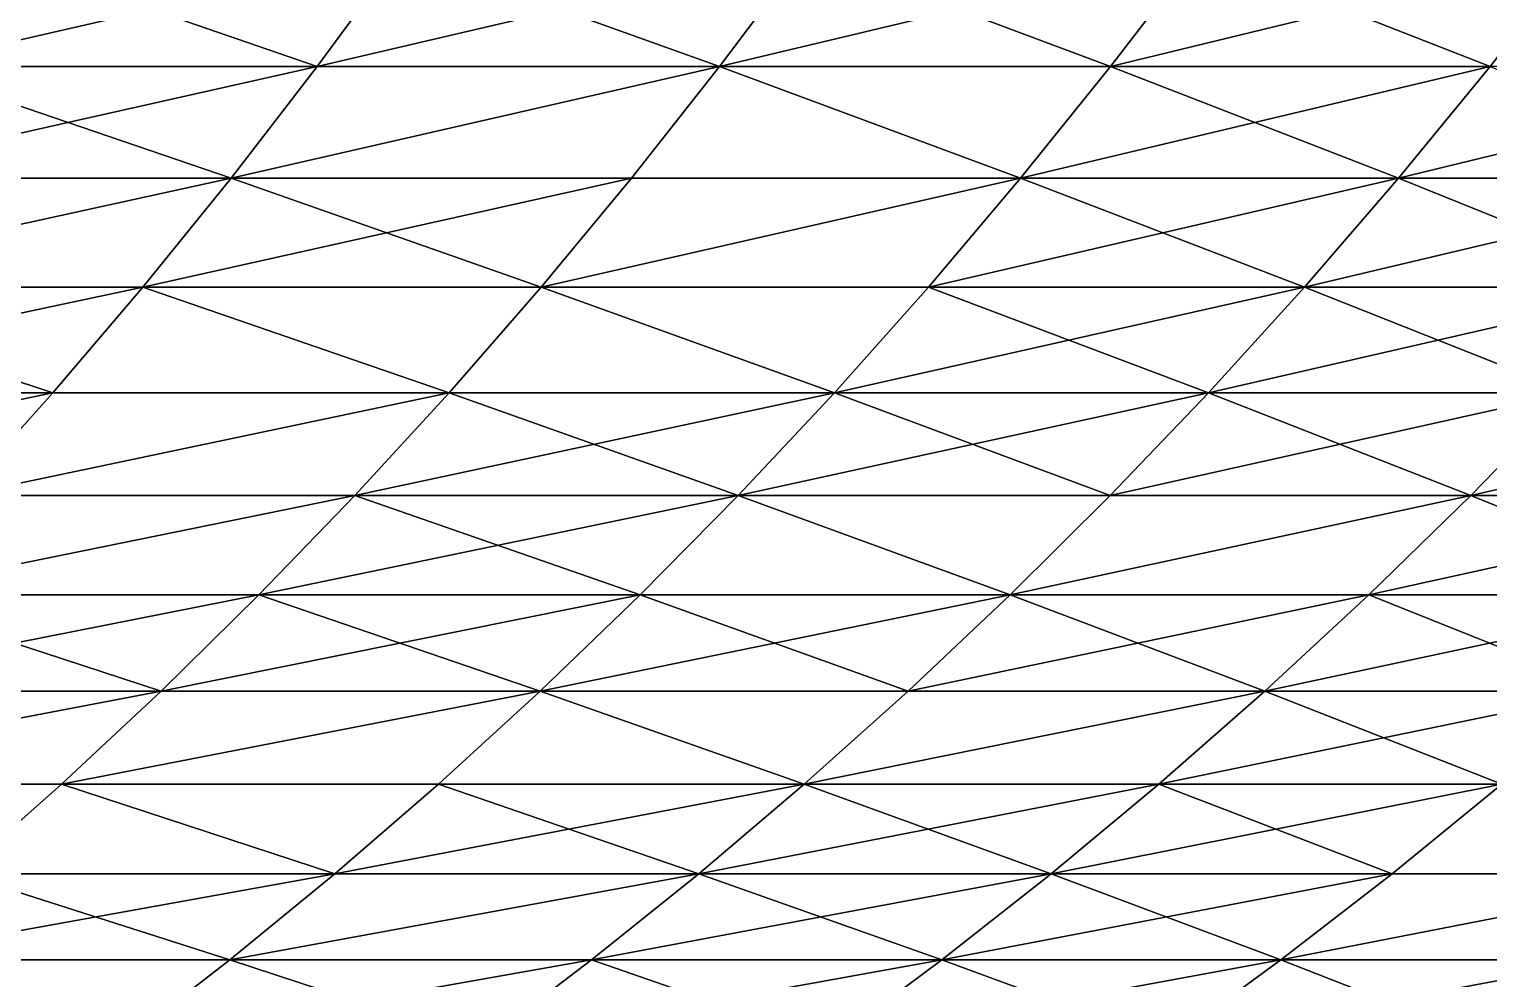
# Model space of a CAD drawing. Header units: millimetres. Extents: x -3250 to 8000, y -3250 to 3250.
# Drawn here: x 6933.4 to 7112.9, y -685 to -568.1 of the extents above; entities that cross this region are included whole.
import ezdxf

# ---------------------------------------------------------------- set-up
doc = ezdxf.new("R2010")
doc.units = ezdxf.units.MM
doc.header["$MEASUREMENT"] = 0
doc.layers.add('MESH_3D', color=2, linetype='CONTINUOUS')

msp = doc.modelspace()

# ---------------------------------------------------------------- linework, layer by layer
at = {"layer": 'MESH_3D'}
for points in [[(6928.05, -558.59, 1524.36), (6968.8, -572.69, 1587.65), (6917.96, -572.69, 1534.2)], [(6979.14, -558.59, 25121.95), (6917.96, -572.69, 25165.8), (6968.8, -572.69, 25112.35)], [(6979.14, -558.59, 25121.95), (6928.05, -558.59, 25175.64), (6917.96, -572.69, 25165.8)], [(6928.05, -558.59, 1524.36), (6979.14, -558.59, 1578.05), (6968.8, -572.69, 1587.65)], [(6979.14, -558.59, 1578.05), (7018.29, -572.69, 1642.34), (6968.8, -572.69, 1587.65)], [(7028.87, -558.59, 25066.99), (6979.14, -558.59, 25121.95), (6968.8, -572.69, 25112.35)], [(7028.87, -558.59, 25066.99), (6968.8, -572.69, 25112.35), (7018.29, -572.69, 25057.66)], [(6979.14, -558.59, 1578.05), (7028.87, -558.59, 1633.01), (7018.29, -572.69, 1642.34)], [(7028.87, -558.59, 1633.01), (7066.41, -572.69, 1698.26), (7018.29, -572.69, 1642.34)], [(7077.22, -558.59, 25010.81), (7028.87, -558.59, 25066.99), (7018.29, -572.69, 25057.66)], [(7077.22, -558.59, 25010.81), (7018.29, -572.69, 25057.66), (7066.41, -572.69, 25001.74)], [(7028.87, -558.59, 1633.01), (7077.22, -558.59, 1689.19), (7066.41, -572.69, 1698.26)], [(7077.22, -558.59, 1689.19), (7113.12, -572.69, 1755.35), (7066.41, -572.69, 1698.26)], [(7124.15, -558.59, 24953.44), (7066.41, -572.69, 25001.74), (7113.12, -572.69, 24944.65)], [(7124.15, -558.59, 24953.44), (7077.22, -558.59, 25010.81), (7066.41, -572.69, 25001.74)], [(7077.22, -558.59, 1689.19), (7124.15, -558.59, 1746.56), (7113.12, -572.69, 1755.35)], [(6907.61, -586.44, 1544.29), (6968.8, -572.69, 1587.65), (6958.21, -586.44, 1597.48)], [(6917.96, -572.69, 1534.2), (6968.8, -572.69, 1587.65), (6907.61, -586.44, 1544.29)], [(6958.21, -586.44, 25102.52), (6917.96, -572.69, 25165.8), (6907.61, -586.44, 25155.71)], [(6968.8, -572.69, 25112.35), (6917.96, -572.69, 25165.8), (6958.21, -586.44, 25102.52)], [(6958.21, -586.44, 1597.48), (7018.29, -572.69, 1642.34), (7007.46, -586.44, 1651.91)], [(6968.8, -572.69, 1587.65), (7018.29, -572.69, 1642.34), (6958.21, -586.44, 1597.48)], [(7018.29, -572.69, 25057.66), (6968.8, -572.69, 25112.35), (6958.21, -586.44, 25102.52)], [(7018.29, -572.69, 25057.66), (6958.21, -586.44, 25102.52), (7007.46, -586.44, 25048.09)], [(7018.29, -572.69, 1642.34), (7055.34, -586.44, 1707.54), (7007.46, -586.44, 1651.91)], [(7055.34, -586.44, 24992.46), (7018.29, -572.69, 25057.66), (7007.46, -586.44, 25048.09)], [(7018.29, -572.69, 1642.34), (7066.41, -572.69, 1698.26), (7055.34, -586.44, 1707.54)], [(7066.41, -572.69, 25001.74), (7018.29, -572.69, 25057.66), (7055.34, -586.44, 24992.46)], [(7055.34, -586.44, 1707.54), (7113.12, -572.69, 1755.35), (7101.82, -586.44, 1764.36)], [(7066.41, -572.69, 1698.26), (7113.12, -572.69, 1755.35), (7055.34, -586.44, 1707.54)], [(7101.82, -586.44, 24935.64), (7066.41, -572.69, 25001.74), (7055.34, -586.44, 24992.46)], [(7113.12, -572.69, 24944.65), (7066.41, -572.69, 25001.74), (7101.82, -586.44, 24935.64)], [(7113.12, -572.69, 1755.35), (7146.87, -586.44, 1822.32), (7101.82, -586.44, 1764.36)], [(7158.39, -572.69, 24886.41), (7101.82, -586.44, 24935.64), (7146.87, -586.44, 24877.68)], [(7158.39, -572.69, 24886.41), (7113.12, -572.69, 24944.65), (7101.82, -586.44, 24935.64)], [(6897.02, -599.82, 1554.62), (6958.21, -586.44, 1597.48), (6947.36, -599.82, 1607.54)], [(6907.61, -586.44, 1544.29), (6958.21, -586.44, 1597.48), (6897.02, -599.82, 1554.62)], [(6958.21, -586.44, 25102.52), (6907.61, -586.44, 25155.71), (6897.02, -599.82, 25145.38)], [(6958.21, -586.44, 25102.52), (6897.02, -599.82, 25145.38), (6947.36, -599.82, 25092.46)], [(6958.21, -586.44, 1597.48), (6996.37, -599.82, 1661.69), (6947.36, -599.82, 1607.54)], [(7007.46, -586.44, 25048.09), (6947.36, -599.82, 25092.46), (6996.37, -599.82, 25038.31)], [(7007.46, -586.44, 25048.09), (6958.21, -586.44, 25102.52), (6947.36, -599.82, 25092.46)], [(6958.21, -586.44, 1597.48), (7007.46, -586.44, 1651.91), (6996.37, -599.82, 1661.69)], [(6996.37, -599.82, 1661.69), (7055.34, -586.44, 1707.54), (7044.01, -599.82, 1717.05)], [(7007.46, -586.44, 1651.91), (7055.34, -586.44, 1707.54), (6996.37, -599.82, 1661.69)], [(7055.34, -586.44, 24992.46), (7007.46, -586.44, 25048.09), (6996.37, -599.82, 25038.31)], [(7055.34, -586.44, 24992.46), (6996.37, -599.82, 25038.31), (7044.01, -599.82, 24982.95)], [(7055.34, -586.44, 1707.54), (7090.26, -599.82, 1773.58), (7044.01, -599.82, 1717.05)], [(7101.82, -586.44, 24935.64), (7055.34, -586.44, 24992.46), (7044.01, -599.82, 24982.95)], [(7101.82, -586.44, 24935.64), (7044.01, -599.82, 24982.95), (7090.26, -599.82, 24926.42)], [(7055.34, -586.44, 1707.54), (7101.82, -586.44, 1764.36), (7090.26, -599.82, 1773.58)], [(7101.82, -586.44, 1764.36), (7135.08, -599.82, 1831.25), (7090.26, -599.82, 1773.58)], [(7146.87, -586.44, 24877.68), (7090.26, -599.82, 24926.42), (7135.08, -599.82, 24868.75)], [(7146.87, -586.44, 24877.68), (7101.82, -586.44, 24935.64), (7090.26, -599.82, 24926.42)], [(7101.82, -586.44, 1764.36), (7146.87, -586.44, 1822.32), (7135.08, -599.82, 1831.25)], [(6897.02, -599.82, 1554.62), (6936.28, -612.84, 1617.82), (6886.2, -612.84, 1565.18)], [(6947.36, -599.82, 25092.46), (6897.02, -599.82, 25145.38), (6886.2, -612.84, 25134.82)], [(6947.36, -599.82, 25092.46), (6886.2, -612.84, 25134.82), (6936.28, -612.84, 25082.18)], [(6897.02, -599.82, 1554.62), (6947.36, -599.82, 1607.54), (6936.28, -612.84, 1617.82)], [(6947.36, -599.82, 1607.54), (6985.03, -612.84, 1671.7), (6936.28, -612.84, 1617.82)], [(6985.03, -612.84, 25028.3), (6947.36, -599.82, 25092.46), (6936.28, -612.84, 25082.18)], [(6947.36, -599.82, 1607.54), (6996.37, -599.82, 1661.69), (6985.03, -612.84, 1671.7)], [(6996.37, -599.82, 25038.31), (6947.36, -599.82, 25092.46), (6985.03, -612.84, 25028.3)], [(6996.37, -599.82, 1661.69), (7032.43, -612.84, 1726.77), (6985.03, -612.84, 1671.7)], [(7032.43, -612.84, 24973.23), (6996.37, -599.82, 25038.31), (6985.03, -612.84, 25028.3)], [(6996.37, -599.82, 1661.69), (7044.01, -599.82, 1717.05), (7032.43, -612.84, 1726.77)], [(7044.01, -599.82, 24982.95), (6996.37, -599.82, 25038.31), (7032.43, -612.84, 24973.23)], [(7044.01, -599.82, 1717.05), (7078.44, -612.84, 1783.01), (7032.43, -612.84, 1726.77)], [(7090.26, -599.82, 24926.42), (7044.01, -599.82, 24982.95), (7032.43, -612.84, 24973.23)], [(7090.26, -599.82, 24926.42), (7032.43, -612.84, 24973.23), (7078.44, -612.84, 24916.99)], [(7044.01, -599.82, 1717.05), (7090.26, -599.82, 1773.58), (7078.44, -612.84, 1783.01)], [(7090.26, -599.82, 1773.58), (7123.03, -612.84, 1840.38), (7078.44, -612.84, 1783.01)], [(7135.08, -599.82, 24868.75), (7090.26, -599.82, 24926.42), (7078.44, -612.84, 24916.99)], [(7135.08, -599.82, 24868.75), (7078.44, -612.84, 24916.99), (7123.03, -612.84, 24859.62)], [(7090.26, -599.82, 1773.58), (7135.08, -599.82, 1831.25), (7123.03, -612.84, 1840.38)], [(6936.28, -612.84, 25082.18), (6875.15, -625.47, 25124.04), (6924.96, -625.47, 25071.68)], [(6936.28, -612.84, 25082.18), (6886.2, -612.84, 25134.82), (6875.15, -625.47, 25124.04)], [(6886.2, -612.84, 1565.18), (6936.28, -612.84, 1617.82), (6924.96, -625.47, 1628.32)], [(6924.96, -625.47, 1628.32), (6985.03, -612.84, 1671.7), (6973.46, -625.47, 1681.91)], [(6936.28, -612.84, 1617.82), (6985.03, -612.84, 1671.7), (6924.96, -625.47, 1628.32)], [(6985.03, -612.84, 25028.3), (6936.28, -612.84, 25082.18), (6924.96, -625.47, 25071.68)], [(6985.03, -612.84, 25028.3), (6924.96, -625.47, 25071.68), (6973.46, -625.47, 25018.09)], [(6985.03, -612.84, 1671.7), (7020.6, -625.47, 1736.69), (6973.46, -625.47, 1681.91)], [(7032.43, -612.84, 24973.23), (6973.46, -625.47, 25018.09), (7020.6, -625.47, 24963.31)], [(7032.43, -612.84, 24973.23), (6985.03, -612.84, 25028.3), (6973.46, -625.47, 25018.09)], [(6985.03, -612.84, 1671.7), (7032.43, -612.84, 1726.77), (7020.6, -625.47, 1736.69)], [(7032.43, -612.84, 1726.77), (7066.37, -625.47, 1792.63), (7020.6, -625.47, 1736.69)], [(7078.44, -612.84, 24916.99), (7032.43, -612.84, 24973.23), (7020.6, -625.47, 24963.31)], [(7078.44, -612.84, 24916.99), (7020.6, -625.47, 24963.31), (7066.37, -625.47, 24907.37)], [(7032.43, -612.84, 1726.77), (7078.44, -612.84, 1783.01), (7066.37, -625.47, 1792.63)], [(7078.44, -612.84, 1783.01), (7110.72, -625.47, 1849.7), (7066.37, -625.47, 1792.63)], [(7123.03, -612.84, 24859.62), (7078.44, -612.84, 24916.99), (7066.37, -625.47, 24907.37)], [(7123.03, -612.84, 24859.62), (7066.37, -625.47, 24907.37), (7110.72, -625.47, 24850.3)], [(7078.44, -612.84, 1783.01), (7123.03, -612.84, 1840.38), (7110.72, -625.47, 1849.7)], [(7123.03, -612.84, 1840.38), (7153.64, -625.47, 1907.85), (7110.72, -625.47, 1849.7)], [(7166.17, -612.84, 24801.16), (7123.03, -612.84, 24859.62), (7110.72, -625.47, 24850.3)], [(7166.17, -612.84, 24801.16), (7110.72, -625.47, 24850.3), (7153.64, -625.47, 24792.15)], [(6913.42, -637.71, 1639.03), (6973.46, -625.47, 1681.91), (6961.65, -637.71, 1692.33)], [(6924.96, -625.47, 1628.32), (6973.46, -625.47, 1681.91), (6913.42, -637.71, 1639.03)], [(6973.46, -625.47, 25018.09), (6913.42, -637.71, 25060.97), (6961.65, -637.71, 25007.67)], [(6973.46, -625.47, 25018.09), (6924.96, -625.47, 25071.68), (6913.42, -637.71, 25060.97)], [(6961.65, -637.71, 1692.33), (7020.6, -625.47, 1736.69), (7008.54, -637.71, 1746.82)], [(6973.46, -625.47, 1681.91), (7020.6, -625.47, 1736.69), (6961.65, -637.71, 1692.33)], [(7008.54, -637.71, 24953.18), (6973.46, -625.47, 25018.09), (6961.65, -637.71, 25007.67)], [(7020.6, -625.47, 24963.31), (6973.46, -625.47, 25018.09), (7008.54, -637.71, 24953.18)], [(7020.6, -625.47, 1736.69), (7054.05, -637.71, 1802.45), (7008.54, -637.71, 1746.82)], [(7054.05, -637.71, 24897.55), (7020.6, -625.47, 24963.31), (7008.54, -637.71, 24953.18)], [(7020.6, -625.47, 1736.69), (7066.37, -625.47, 1792.63), (7054.05, -637.71, 1802.45)], [(7066.37, -625.47, 24907.37), (7020.6, -625.47, 24963.31), (7054.05, -637.71, 24897.55)], [(7054.05, -637.71, 1802.45), (7110.72, -625.47, 1849.7), (7098.17, -637.71, 1859.21)], [(7066.37, -625.47, 1792.63), (7110.72, -625.47, 1849.7), (7054.05, -637.71, 1802.45)], [(7110.72, -625.47, 24850.3), (7054.05, -637.71, 24897.55), (7098.17, -637.71, 24840.79)], [(7110.72, -625.47, 24850.3), (7066.37, -625.47, 24907.37), (7054.05, -637.71, 24897.55)], [(7110.72, -625.47, 1849.7), (7140.85, -637.71, 1917.04), (7098.17, -637.71, 1859.21)], [(7153.64, -625.47, 24792.15), (7098.17, -637.71, 24840.79), (7140.85, -637.71, 24782.96)], [(7153.64, -625.47, 24792.15), (7110.72, -625.47, 24850.3), (7098.17, -637.71, 24840.79)], [(7110.72, -625.47, 1849.7), (7153.64, -625.47, 1907.85), (7140.85, -637.71, 1917.04)], [(6913.42, -637.71, 1639.03), (6949.62, -649.55, 1702.95), (6901.66, -649.55, 1649.95)], [(6961.65, -637.71, 25007.67), (6901.66, -649.55, 25050.05), (6949.62, -649.55, 24997.05)], [(6961.65, -637.71, 25007.67), (6913.42, -637.71, 25060.97), (6901.66, -649.55, 25050.05)], [(6913.42, -637.71, 1639.03), (6961.65, -637.71, 1692.33), (6949.62, -649.55, 1702.95)], [(6961.65, -637.71, 1692.33), (6996.25, -649.55, 1757.13), (6949.62, -649.55, 1702.95)], [(7008.54, -637.71, 24953.18), (6961.65, -637.71, 25007.67), (6949.62, -649.55, 24997.05)], [(7008.54, -637.71, 24953.18), (6949.62, -649.55, 24997.05), (6996.25, -649.55, 24942.87)], [(6961.65, -637.71, 1692.33), (7008.54, -637.71, 1746.82), (6996.25, -649.55, 1757.13)], [(7008.54, -637.71, 1746.82), (7041.51, -649.55, 1812.46), (6996.25, -649.55, 1757.13)], [(7054.05, -637.71, 24897.55), (6996.25, -649.55, 24942.87), (7041.51, -649.55, 24887.54)], [(7054.05, -637.71, 24897.55), (7008.54, -637.71, 24953.18), (6996.25, -649.55, 24942.87)], [(7008.54, -637.71, 1746.82), (7054.05, -637.71, 1802.45), (7041.51, -649.55, 1812.46)], [(7054.05, -637.71, 1802.45), (7085.37, -649.55, 1868.9), (7041.51, -649.55, 1812.46)], [(7098.17, -637.71, 24840.79), (7054.05, -637.71, 24897.55), (7041.51, -649.55, 24887.54)], [(7098.17, -637.71, 24840.79), (7041.51, -649.55, 24887.54), (7085.37, -649.55, 24831.1)], [(7054.05, -637.71, 1802.45), (7098.17, -637.71, 1859.21), (7085.37, -649.55, 1868.9)], [(7098.17, -637.71, 1859.21), (7127.82, -649.55, 1926.41), (7085.37, -649.55, 1868.9)], [(7140.85, -637.71, 24782.96), (7098.17, -637.71, 24840.79), (7085.37, -649.55, 24831.1)], [(7140.85, -637.71, 24782.96), (7085.37, -649.55, 24831.1), (7127.82, -649.55, 24773.59)], [(7098.17, -637.71, 1859.21), (7140.85, -637.71, 1917.04), (7127.82, -649.55, 1926.41)], [(6889.68, -660.99, 1661.06), (6949.62, -649.55, 1702.95), (6937.37, -660.99, 1713.76)], [(6901.66, -649.55, 1649.95), (6949.62, -649.55, 1702.95), (6889.68, -660.99, 1661.06)], [(6949.62, -649.55, 24997.05), (6889.68, -660.99, 25038.94), (6937.37, -660.99, 24986.24)], [(6949.62, -649.55, 24997.05), (6901.66, -649.55, 25050.05), (6889.68, -660.99, 25038.94)], [(6937.37, -660.99, 1713.76), (6996.25, -649.55, 1757.13), (6983.73, -660.99, 1767.63)], [(6949.62, -649.55, 1702.95), (6996.25, -649.55, 1757.13), (6937.37, -660.99, 1713.76)], [(6996.25, -649.55, 24942.87), (6937.37, -660.99, 24986.24), (6983.73, -660.99, 24932.37)], [(6996.25, -649.55, 24942.87), (6949.62, -649.55, 24997.05), (6937.37, -660.99, 24986.24)], [(6996.25, -649.55, 1757.13), (7028.73, -660.99, 1822.65), (6983.73, -660.99, 1767.63)], [(7028.73, -660.99, 24877.35), (6996.25, -649.55, 24942.87), (6983.73, -660.99, 24932.37)], [(6996.25, -649.55, 1757.13), (7041.51, -649.55, 1812.46), (7028.73, -660.99, 1822.65)], [(7041.51, -649.55, 24887.54), (6996.25, -649.55, 24942.87), (7028.73, -660.99, 24877.35)], [(7028.73, -660.99, 1822.65), (7085.37, -649.55, 1868.9), (7072.35, -660.99, 1878.76)], [(7041.51, -649.55, 1812.46), (7085.37, -649.55, 1868.9), (7028.73, -660.99, 1822.65)], [(7085.37, -649.55, 24831.1), (7041.51, -649.55, 24887.54), (7028.73, -660.99, 24877.35)], [(7085.37, -649.55, 24831.1), (7028.73, -660.99, 24877.35), (7072.35, -660.99, 24821.24)], [(7085.37, -649.55, 1868.9), (7114.56, -660.99, 1935.95), (7072.35, -660.99, 1878.76)], [(7127.82, -649.55, 24773.59), (7085.37, -649.55, 24831.1), (7072.35, -660.99, 24821.24)], [(7127.82, -649.55, 24773.59), (7072.35, -660.99, 24821.24), (7114.56, -660.99, 24764.05)], [(7085.37, -649.55, 1868.9), (7127.82, -649.55, 1926.41), (7114.56, -660.99, 1935.95)], [(6889.68, -660.99, 1661.06), (6937.37, -660.99, 1713.76), (6924.91, -672.02, 1724.76)], [(6937.37, -660.99, 24986.24), (6889.68, -660.99, 25038.94), (6924.91, -672.02, 24975.24)], [(6937.37, -660.99, 1713.76), (6971, -672.02, 1778.32), (6924.91, -672.02, 1724.76)], [(6971, -672.02, 24921.68), (6937.37, -660.99, 24986.24), (6924.91, -672.02, 24975.24)], [(6937.37, -660.99, 1713.76), (6983.73, -660.99, 1767.63), (6971, -672.02, 1778.32)], [(6983.73, -660.99, 24932.37), (6937.37, -660.99, 24986.24), (6971, -672.02, 24921.68)], [(6983.73, -660.99, 1767.63), (7015.74, -672.02, 1833.01), (6971, -672.02, 1778.32)], [(7028.73, -660.99, 24877.35), (6971, -672.02, 24921.68), (7015.74, -672.02, 24866.99)], [(7028.73, -660.99, 24877.35), (6983.73, -660.99, 24932.37), (6971, -672.02, 24921.68)], [(6983.73, -660.99, 1767.63), (7028.73, -660.99, 1822.65), (7015.74, -672.02, 1833.01)], [(7028.73, -660.99, 1822.65), (7059.1, -672.02, 1888.8), (7015.74, -672.02, 1833.01)], [(7072.35, -660.99, 24821.24), (7028.73, -660.99, 24877.35), (7015.74, -672.02, 24866.99)], [(7072.35, -660.99, 24821.24), (7015.74, -672.02, 24866.99), (7059.1, -672.02, 24811.2)], [(7028.73, -660.99, 1822.65), (7072.35, -660.99, 1878.76), (7059.1, -672.02, 1888.8)], [(7072.35, -660.99, 1878.76), (7101.06, -672.02, 1945.65), (7059.1, -672.02, 1888.8)], [(7114.56, -660.99, 24764.05), (7072.35, -660.99, 24821.24), (7059.1, -672.02, 24811.2)], [(7114.56, -660.99, 24764.05), (7059.1, -672.02, 24811.2), (7101.06, -672.02, 24754.35)], [(7072.35, -660.99, 1878.76), (7114.56, -660.99, 1935.95), (7101.06, -672.02, 1945.65)], [(7114.56, -660.99, 1935.95), (7141.59, -672.02, 2003.53), (7101.06, -672.02, 1945.65)], [(7141.59, -672.02, 24696.47), (7114.56, -660.99, 24764.05), (7101.06, -672.02, 24754.35)], [(6924.91, -672.02, 1724.76), (6958.06, -682.63, 1789.17), (6912.24, -682.63, 1735.93)], [(6971, -672.02, 24921.68), (6924.91, -672.02, 24975.24), (6912.24, -682.63, 24964.07)], [(6971, -672.02, 24921.68), (6912.24, -682.63, 24964.07), (6958.06, -682.63, 24910.83)], [(6924.91, -672.02, 1724.76), (6971, -672.02, 1778.32), (6958.06, -682.63, 1789.17)], [(6958.06, -682.63, 1789.17), (7015.74, -672.02, 1833.01), (7002.54, -682.63, 1843.54)], [(6971, -672.02, 1778.32), (7015.74, -672.02, 1833.01), (6958.06, -682.63, 1789.17)], [(7015.74, -672.02, 24866.99), (6971, -672.02, 24921.68), (6958.06, -682.63, 24910.83)], [(7015.74, -672.02, 24866.99), (6958.06, -682.63, 24910.83), (7002.54, -682.63, 24856.46)], [(7015.74, -672.02, 1833.01), (7045.64, -682.63, 1898.99), (7002.54, -682.63, 1843.54)], [(7059.1, -672.02, 24811.2), (7015.74, -672.02, 24866.99), (7002.54, -682.63, 24856.46)], [(7059.1, -672.02, 24811.2), (7002.54, -682.63, 24856.46), (7045.64, -682.63, 24801.01)], [(7015.74, -672.02, 1833.01), (7059.1, -672.02, 1888.8), (7045.64, -682.63, 1898.99)], [(7059.1, -672.02, 1888.8), (7087.35, -682.63, 1955.51), (7045.64, -682.63, 1898.99)], [(7101.06, -672.02, 24754.35), (7045.64, -682.63, 24801.01), (7087.35, -682.63, 24744.49)], [(7101.06, -672.02, 24754.35), (7059.1, -672.02, 24811.2), (7045.64, -682.63, 24801.01)], [(7059.1, -672.02, 1888.8), (7101.06, -672.02, 1945.65), (7087.35, -682.63, 1955.51)], [(7087.35, -682.63, 1955.51), (7141.59, -672.02, 2003.53), (7127.64, -682.63, 2013.04)], [(7101.06, -672.02, 1945.65), (7141.59, -672.02, 2003.53), (7087.35, -682.63, 1955.51)], [(7141.59, -672.02, 24696.47), (7101.06, -672.02, 24754.35), (7087.35, -682.63, 24744.49)], [(7141.59, -672.02, 24696.47), (7087.35, -682.63, 24744.49), (7127.64, -682.63, 24686.96)], [(6912.24, -682.63, 1735.93), (6944.92, -692.82, 1800.19), (6899.39, -692.82, 1747.28)], [(6944.92, -692.82, 24899.81), (6912.24, -682.63, 24964.07), (6899.39, -692.82, 24952.72)], [(6912.24, -682.63, 1735.93), (6958.06, -682.63, 1789.17), (6944.92, -692.82, 1800.19)], [(6958.06, -682.63, 24910.83), (6912.24, -682.63, 24964.07), (6944.92, -692.82, 24899.81)], [(6958.06, -682.63, 1789.17), (6989.13, -692.82, 1854.23), (6944.92, -692.82, 1800.19)], [(7002.54, -682.63, 24856.46), (6958.06, -682.63, 24910.83), (6944.92, -692.82, 24899.81)], [(7002.54, -682.63, 24856.46), (6944.92, -692.82, 24899.81), (6989.13, -692.82, 24845.77)], [(6958.06, -682.63, 1789.17), (7002.54, -682.63, 1843.54), (6989.13, -692.82, 1854.23)], [(7002.54, -682.63, 1843.54), (7031.97, -692.82, 1909.35), (6989.13, -692.82, 1854.23)], [(7045.64, -682.63, 24801.01), (6989.13, -692.82, 24845.77), (7031.97, -692.82, 24790.65)], [(7045.64, -682.63, 24801.01), (7002.54, -682.63, 24856.46), (6989.13, -692.82, 24845.77)], [(7002.54, -682.63, 1843.54), (7045.64, -682.63, 1898.99), (7031.97, -692.82, 1909.35)], [(7045.64, -682.63, 1898.99), (7073.43, -692.82, 1965.52), (7031.97, -692.82, 1909.35)], [(7087.35, -682.63, 24744.49), (7031.97, -692.82, 24790.65), (7073.43, -692.82, 24734.48)], [(7087.35, -682.63, 24744.49), (7045.64, -682.63, 24801.01), (7031.97, -692.82, 24790.65)], [(7045.64, -682.63, 1898.99), (7087.35, -682.63, 1955.51), (7073.43, -692.82, 1965.52)], [(7087.35, -682.63, 1955.51), (7113.47, -692.82, 2022.7), (7073.43, -692.82, 1965.52)], [(7127.64, -682.63, 24686.96), (7087.35, -682.63, 24744.49), (7073.43, -692.82, 24734.48)], [(7127.64, -682.63, 24686.96), (7073.43, -692.82, 24734.48), (7113.47, -692.82, 24677.3)], [(7087.35, -682.63, 1955.51), (7127.64, -682.63, 2013.04), (7113.47, -692.82, 2022.7)]]:
    msp.add_3dface(points, dxfattribs=at)

doc.saveas('drawing.dxf')
